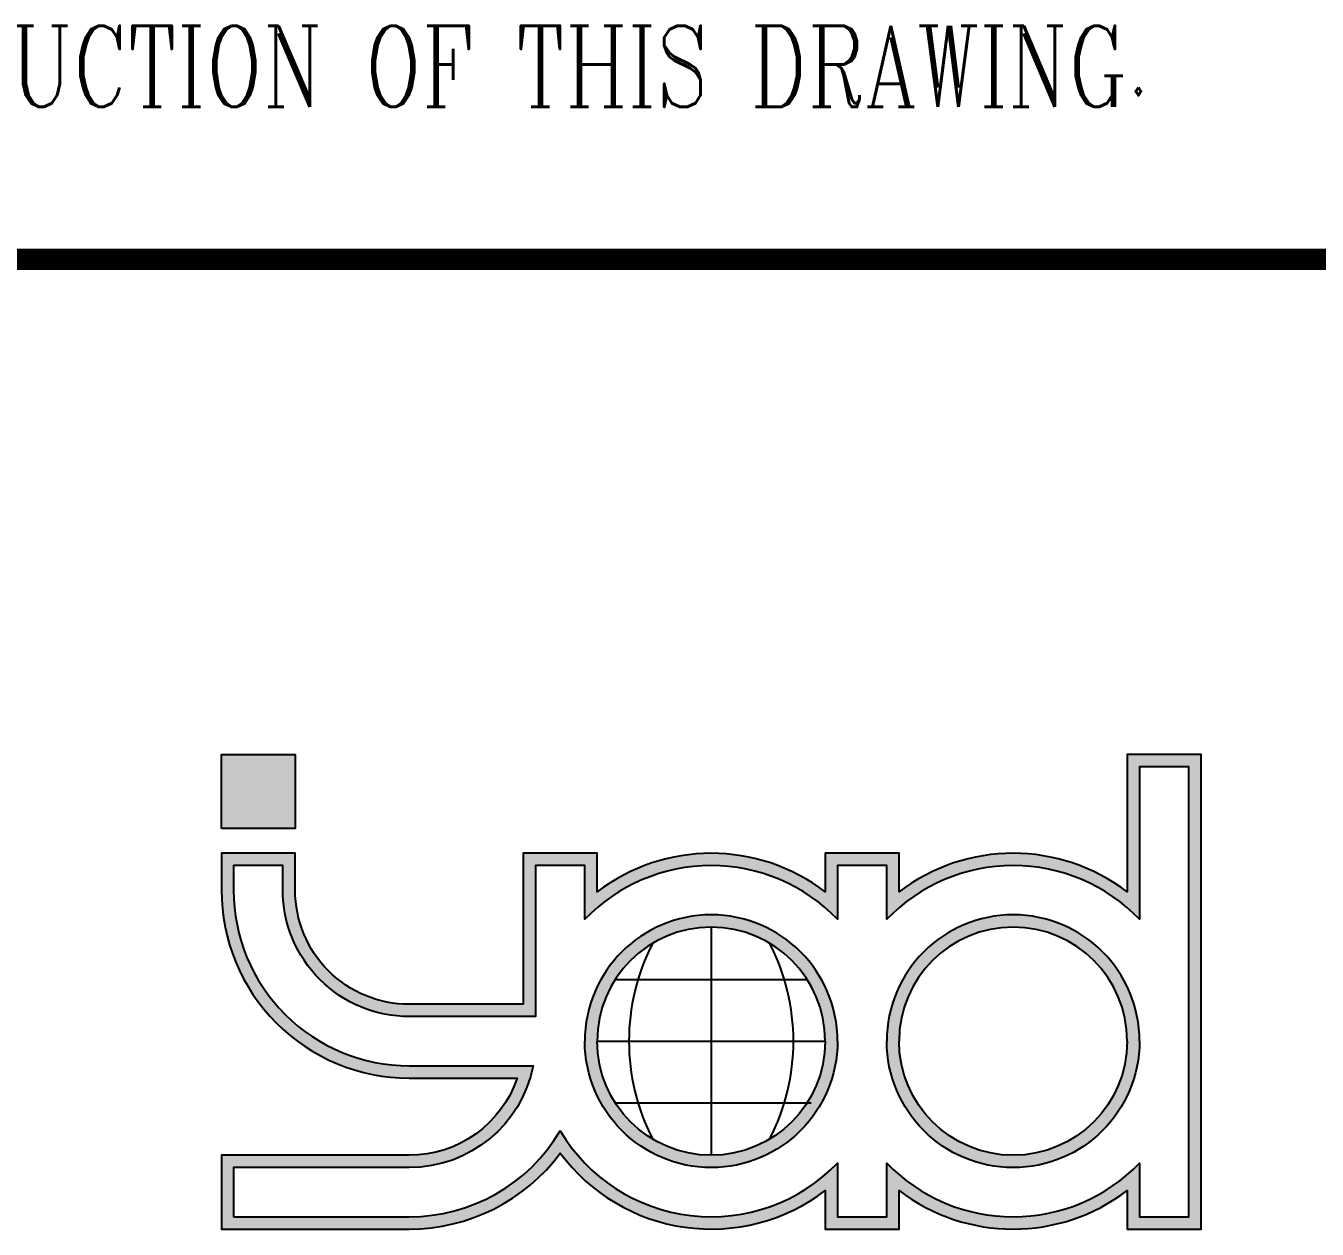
# Model space of a CAD drawing. Header units: millimetres. Extents: x 493081 to 494254, y 3431492 to 3432651.
# Drawn here: x 493567.52 to 493578.02, y 3432329.32 to 3432339.1 of the extents above; entities that cross this region are included whole.
import ezdxf

# ---------------------------------------------------------------- set-up
doc = ezdxf.new("R2010")
doc.units = ezdxf.units.MM
doc.header["$LTSCALE"] = 300
for name, color, linetype in [('WALL', 6, 'Continuous'), ('图框', 137, 'Continuous'), ('家具', 35, 'Continuous')]:
    doc.layers.add(name, color=color, linetype=linetype)
doc.styles.add('MIMI-TKWZ', font='romanc.shx', dxfattribs={"width": 0.75, "oblique": 15, "bigfont": 'bigfont.shx'})

# ---------------------------------------------------------------- blocks, each defined once
blk = doc.blocks.new('sadf f')
at = {"layer": '图框'}
h = blk.add_hatch(color=256, dxfattribs=at)
h.dxf.hatch_style = 1
edge = h.paths.add_edge_path()
edge.add_line((731241.5, 393615.5), (730936.2, 393615.5))
edge.add_line((730936.2, 393615.5), (730936.2, 393495.5))
edge.add_line((730936.2, 393495.5), (731241.5, 393495.5))
edge.add_arc((731241.5, 393801), 305.5, 270, 323.4742)
edge.add_arc((731732.5, 393801), 305.5, 216.5258, 307.3858)
edge.add_line((731917.9, 393558.3), (731917.9, 393495.5))
edge.add_line((731917.9, 393495.5), (732037.9, 393495.5))
edge.add_line((732037.9, 393495.5), (732037.9, 393558.3))
edge.add_arc((732223.4, 393801), 305.5, 232.6142, 307.3858)
edge.add_line((732408.9, 393558.3), (732408.9, 393495.5))
edge.add_line((732408.9, 393495.5), (732528.9, 393495.5))
edge.add_line((732528.9, 393495.5), (732528.9, 394267))
edge.add_line((732528.9, 394267), (732408.9, 394267))
edge.add_line((732408.9, 394267), (732408.9, 394043.7))
edge.add_arc((732223.4, 393801), 305.5, 52.6142, 127.3858)
edge.add_line((732037.9, 394043.7), (732037.9, 394106.5))
edge.add_line((732037.9, 394106.5), (731917.9, 394106.5))
edge.add_line((731917.9, 394106.5), (731917.9, 394043.7))
edge.add_arc((731732.5, 393801), 305.5, 52.6142, 127.3858)
edge.add_line((731547, 394043.7), (731547, 394106.5))
edge.add_line((731547, 394106.5), (731427, 394106.5))
edge.add_line((731427, 394106.5), (731427, 393861))
edge.add_line((731427, 393861), (731241.5, 393861))
edge.add_arc((731241.5, 394046.5), 185.5, 180, 270, ccw=False)
edge.add_line((731056, 394046.5), (731055.9, 394106.5))
edge.add_line((731055.9, 394106.5), (730936.1, 394106.5))
edge.add_line((730936.1, 394106.5), (730936.2, 394046.5))
edge.add_arc((731241.5, 394046.3), 305.3, 179.9643, 270.005)
edge.add_line((731241.5, 393741), (731417, 393741))
edge.add_arc((731241.5, 393800.9), 185.4, 269.9875, 341.1331, ccw=False)
edge = h.paths.add_edge_path(flags=16)
edge.add_line((730956, 393515.5), (731241.5, 393515.5))
edge.add_arc((731241.6, 393800.9), 285.4, 269.986, 329.3089)
edge.add_arc((731732.5, 393801), 285.5, 210.6962, 316.0357)
edge.add_line((731937.9, 393602.8), (731937.9, 393515.5))
edge.add_line((731937.9, 393515.5), (732017.9, 393515.5))
edge.add_line((732017.9, 393515.5), (732017.9, 393602.8))
edge.add_arc((732223.4, 393801), 285.5, 223.9643, 316.0357)
edge.add_line((732428.9, 393602.8), (732428.9, 393515.5))
edge.add_line((732428.9, 393515.5), (732508.9, 393515.5))
edge.add_line((732508.9, 393515.5), (732508.9, 394247))
edge.add_line((732508.9, 394247), (732428.9, 394247))
edge.add_line((732428.9, 394247), (732428.9, 393999.2))
edge.add_arc((732223.4, 393801), 285.5, 43.9643, 136.0357)
edge.add_line((732017.9, 393999.2), (732017.9, 394086.5))
edge.add_line((732017.9, 394086.5), (731937.9, 394086.5))
edge.add_line((731937.9, 394086.5), (731937.9, 393999.2))
edge.add_arc((731732.5, 393801), 285.5, 43.9643, 136.0357)
edge.add_line((731527, 393999.2), (731527, 394086.5))
edge.add_line((731527, 394086.5), (731447, 394086.5))
edge.add_line((731447, 394086.5), (731447, 393841))
edge.add_line((731447, 393841), (731241.5, 393841))
edge.add_arc((731241.5, 394046.5), 205.5, 180, 270, ccw=False)
edge.add_line((731036, 394046.5), (731035.9, 394086.5))
edge.add_line((731035.9, 394086.5), (730955.9, 394086.5))
edge.add_line((730955.9, 394086.5), (730956, 394046.5))
edge.add_arc((731241.5, 394046.5), 285.5, 180, 270)
edge.add_line((731241.5, 393761), (731443, 393761))
edge.add_arc((731241.5, 393801), 205.4, 269.9859, 348.7805, ccw=False)
edge.add_line((731241.5, 393595.5), (730956, 393595.5))
edge.add_line((730956, 393595.5), (730956, 393515.5))
h = blk.add_hatch(color=256, dxfattribs=at)
h.dxf.hatch_style = 1
edge = h.paths.add_edge_path(flags=16)
edge.add_arc((731732.5, 393801), 185.5, 0, 180)
edge.add_arc((731732.5, 393801), 185.5, 180, 360)
edge = h.paths.add_edge_path()
edge.add_arc((731732.5, 393801), 205.5, 0, 180)
edge.add_arc((731732.5, 393801), 205.5, 180, 360)
h = blk.add_hatch(color=256, dxfattribs=at)
h.dxf.hatch_style = 1
edge = h.paths.add_edge_path(flags=16)
edge.add_arc((732223.4, 393801), 185.5, 0, 180)
edge.add_arc((732223.4, 393801), 185.5, 180, 360)
edge = h.paths.add_edge_path()
edge.add_arc((732223.4, 393801), 205.5, 0, 180)
edge.add_arc((732223.4, 393801), 205.5, 180, 360)
at = {"layer": '家具'}
h = blk.add_hatch(color=1, dxfattribs=at)
h.dxf.hatch_style = 1
h.paths.add_polyline_path([(730936.2, 394147), (730936.2, 394267), (731056.2, 394267), (731056.2, 394147)])
at = {"layer": '图框'}
for p, q in [((731732.5, 393986.5), (731732.5, 393615.5)), ((731576.5, 393901.4), (731888.4, 393901.4)), ((731547, 393801), (731917.9, 393801)), ((731576.5, 393700.6), (731894.9, 393700.6))]:
    blk.add_line(p, q, dxfattribs=at)
at = {"layer": '图框', "const_width": 35}
blk.add_lwpolyline([(727350.9, 395072.2), (733851.7, 395072.2)], dxfattribs=at)
at = {"layer": '图框'}
for points in [[(731241.5, 393615.5), (730936.2, 393615.5), (730936.2, 393495.5), (731241.5, 393495.5, 0.237654), (731487, 393619.2, 0.418617), (731917.9, 393558.3), (731917.9, 393495.5), (732037.9, 393495.5), (732037.9, 393558.3, 0.338343), (732408.9, 393558.3), (732408.9, 393495.5), (732528.9, 393495.5), (732528.9, 394267), (732408.9, 394267), (732408.9, 394043.7, 0.338343), (732037.9, 394043.7), (732037.9, 394106.5), (731917.9, 394106.5), (731917.9, 394043.7, 0.338343), (731547, 394043.7), (731547, 394106.5), (731427, 394106.5), (731427, 393861), (731241.5, 393861, -0.414214), (731056, 394046.5), (731055.9, 394106.5), (730936.1, 394106.5), (730936.2, 394046.5, 0.414421), (731241.5, 393741), (731417, 393741, -0.320803)], [(730956, 393515.5), (731241.5, 393515.5, 0.264785), (731487, 393655.3, 0.494989), (731937.9, 393602.8), (731937.9, 393515.5), (732017.9, 393515.5), (732017.9, 393602.8, 0.424843), (732428.9, 393602.8), (732428.9, 393515.5), (732508.9, 393515.5), (732508.9, 394247), (732428.9, 394247), (732428.9, 393999.2, 0.424843), (732017.9, 393999.2), (732017.9, 394086.5), (731937.9, 394086.5), (731937.9, 393999.2, 0.424843), (731527, 393999.2), (731527, 394086.5), (731447, 394086.5), (731447, 393841), (731241.5, 393841, -0.414214), (731036, 394046.5), (731035.9, 394086.5), (730955.9, 394086.5), (730956, 394046.5, 0.414214), (731241.5, 393761), (731443, 393761, -0.358025), (731241.5, 393595.5), (730956, 393595.5)]]:
    blk.add_lwpolyline(points, format="xyb", close=True, dxfattribs=at)
for points in [[(731937.9, 393801, 1), (731527, 393801, 1)], [(732428.9, 393801, 1), (732017.9, 393801, 1)], [(731917.9, 393801, 1), (731547, 393801, 1)], [(732408.9, 393801, 1), (732037.9, 393801, 1)], [(731937.9, 393801, -1), (731527, 393801, -1)], [(731917.9, 393801, -1), (731547, 393801, -1)], [(732428.9, 393801, -1), (732017.9, 393801, -1)], [(732408.9, 393801, -1), (732037.9, 393801, -1)]]:
    blk.add_lwpolyline(points, format="xyb", dxfattribs=at)
for centre, radius, start, end in [((731241.5, 393801), 295.5, 0, 0), ((731946.2, 393801), 347.5, 152.7084, 207.2916), ((731518.7, 393801), 347.5, 332.7084, 27.2916)]:
    blk.add_arc(centre, radius, start, end, dxfattribs=at)
at = {"layer": '家具', "color": 1}
blk.add_lwpolyline([(730936.2, 394147), (730936.2, 394267), (731056.2, 394267), (731056.2, 394147)], close=True, dxfattribs=at)
at = {"layer": '图框', "style": 'MIMI-TKWZ', "width": 0.75}
blk.add_text(' BE OBTAINED BEFORE ANY USE OR REPRODUCTION OF THIS DRAWING.', height=131.792, dxfattribs=at).set_placement((727428.3, 395320))

msp = doc.modelspace()

# ---------------------------------------------------------------- block references
at = {"layer": 'WALL', "xscale": 0.004999999888241291, "yscale": 0.004999999888241291, "zscale": 0.005}
msp.add_blockref('sadf f', (489914.428, 3430361.845), dxfattribs=at)

doc.saveas('drawing.dxf')
